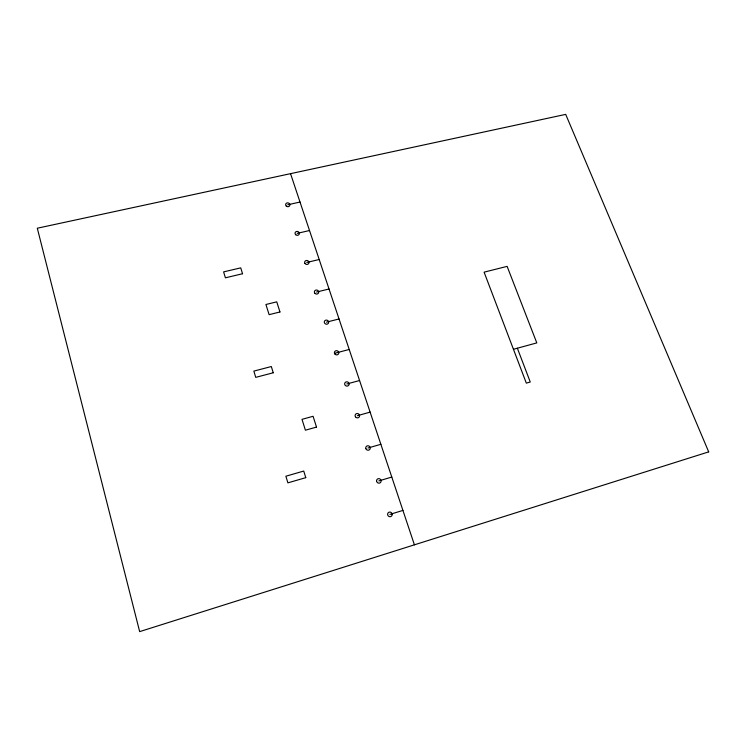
<?xml version="1.0" encoding="UTF-8"?>
<svg xmlns="http://www.w3.org/2000/svg" width="746" height="746" viewBox="0 0 746 746"><rect width="100%" height="100%" fill="white"/><g stroke="black" fill="none" stroke-linecap="round" stroke-linejoin="round"><path stroke-width="1.12" d="M389.897 514.395L402.924 510.413M378.847 480.9L391.79 477.058M368.002 448.001L380.861 444.299M357.343 415.699L370.119 412.128M513.444 349.287L536.803 342.899L507.121 266.369L484.098 272.159L526.322 383.127L530.257 382.008L517.36 348.214M346.871 383.957L359.572 380.525M334.478 353.334L349.212 349.473M326.487 322.151L339.029 318.962M316.556 292.04L329.023 288.982M306.802 262.452L319.185 259.505M297.206 233.367L309.515 230.533M287.769 204.768L300.004 202.045M290.539 173.659L414.412 544.832M708.7 451.871L139.661 631.62L37.3 228.22L565.701 114.38L708.7 451.871M305.776 477.654L287.891 482.858L285.877 476.218L303.734 471.052L305.776 477.654M316.509 427.094L305.403 430.2L301.999 419.345L313.078 416.287L316.509 427.094M273.25 372.767L255.747 377.364L253.845 371.107L271.32 366.538L273.25 372.767M279.964 311.968L269.12 314.663L265.921 304.499L276.747 301.841L279.964 311.968M242.553 273.745L225.413 277.81L223.604 271.889L240.725 267.861L242.553 273.745M328.613 321.731L328.408 321.218A2.21 2.052 17.9 0 0 324.706 320.873A2.21 2.052 17.9 0 0 326.077 324.165A2.21 2.052 17.9 0 0 328.613 321.731M392.144 513.994L391.948 513.416A2.35 2.266 53.7 0 0 388.088 512.912A2.35 2.266 53.7 0 0 389.384 516.642A2.35 2.266 53.7 0 0 392.144 513.994M349.1 383.854L348.969 383.304A2.247 2.126 23.4 0 0 345.295 382.381A2.247 2.126 23.4 0 0 346.116 385.952A2.247 2.126 23.4 0 0 349.1 383.854M334.73 353.846A2.229 2.089 20.2 0 0 338.553 353.828A2.229 2.089 20.2 0 0 336.483 350.676A2.229 2.089 20.2 0 0 334.73 353.846M355.46 416.818A2.266 2.163 28 0 0 359.348 416.762A2.266 2.163 28 0 0 357.222 413.508A2.266 2.163 28 0 0 355.46 416.818M365.848 448.626A2.294 2.201 34.7 0 0 369.69 449.549A2.294 2.201 34.7 0 0 368.459 445.838A2.294 2.201 34.7 0 0 365.848 448.626M376.571 480.956A2.322 2.238 43.6 0 0 380.106 482.839A2.322 2.238 43.6 0 0 379.873 478.904A2.322 2.238 43.6 0 0 376.571 480.956M314.709 293.047A2.191 2.014 16.2 0 0 318.486 293.066A2.191 2.014 16.2 0 0 316.472 290.017A2.191 2.014 16.2 0 0 314.709 293.047M304.965 263.431A2.182 1.977 14.9 0 0 308.713 263.469A2.182 1.977 14.9 0 0 306.718 260.466A2.182 1.977 14.9 0 0 304.965 263.431M295.733 234.729A2.163 1.94 13.9 0 0 299.295 233.908A2.163 1.94 13.9 0 0 296.572 231.474A2.163 1.94 13.9 0 0 295.733 234.729M286.305 206.101A2.145 1.912 13.1 0 0 289.849 205.309A2.145 1.912 13.1 0 0 287.154 202.903A2.145 1.912 13.1 0 0 286.305 206.101"/></g></svg>
